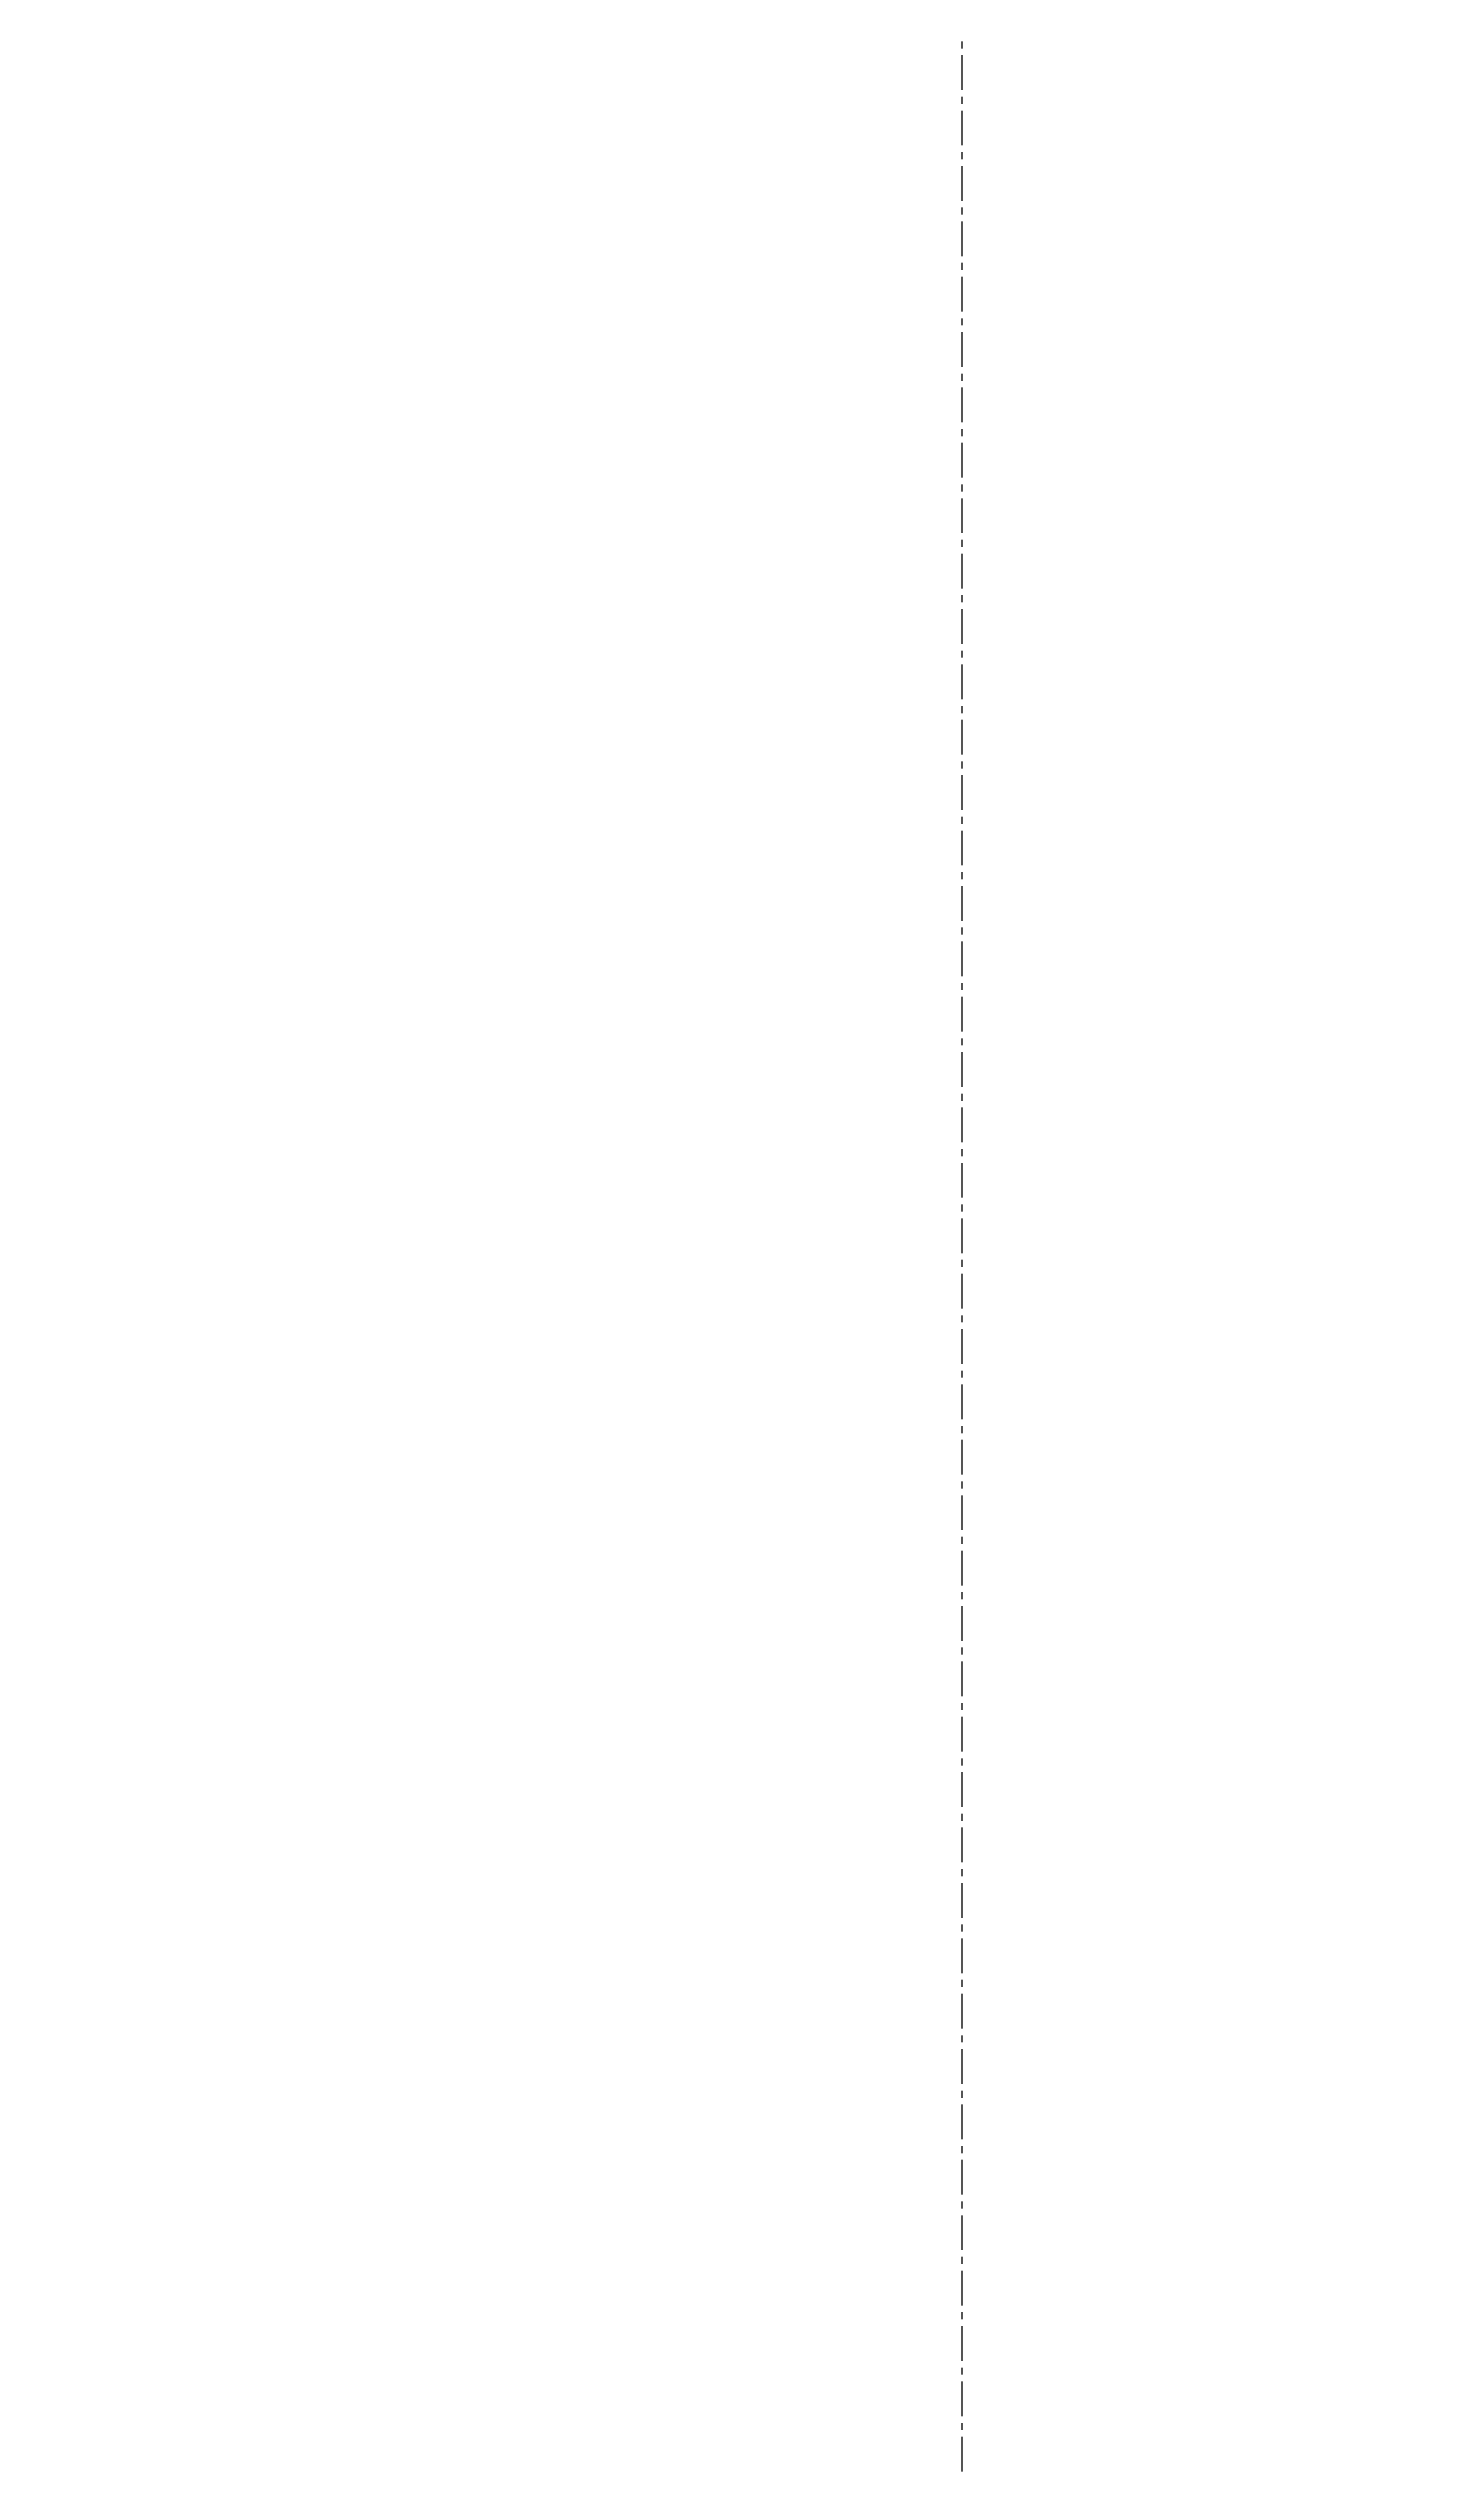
# Model space of a CAD drawing. Extents: x -662 to 7167, y -426 to 2826.
# Drawn here: x 6521 to 7021, y 75 to 950 of the extents above; entities that cross this region are included whole.
import ezdxf
from ezdxf.enums import TextEntityAlignment as Align

# ---------------------------------------------------------------- set-up
doc = ezdxf.new("R2010")
doc.units = 0
doc.header["$LTSCALE"] = 10
doc.linetypes.add('G02-1-PRDXXXX-E-MET-01-P01-01$0$CENTER', pattern=[2, 1.25, -0.25, 0.25, -0.25])
doc.layers.add('G02-1-PRDXXXX-E-MET-01-P01-01$0$CL_CABLE TRAY', color=200, linetype='G02-1-PRDXXXX-E-MET-01-P01-01$0$CENTER')
doc.layers.add('G02-1-PRDXXXX-M-MPIP-01-P01-01 (BASE)$0$NOZZLE TAG', color=7, linetype='Continuous', true_color=0x013f7f, plot=False)
doc.styles.add('G02-1-PRDXXXX-E-MET-01-P01-01$0$Standard', font='Franklin%20Gothic%20Medium%20Cond%20Regular.ttf')
doc.styles.add('G02-1-PRDXXXX-M-MPIP-01-P01-01 (BASE)$0$Scovan Standard', font='Franklin%20Gothic%20Medium%20Cond%20Regular.ttf', dxfattribs={"height": 2.5})

# ---------------------------------------------------------------- blocks, each defined once
blk = doc.blocks.new('G02-1-PRDXXXX-M-MPIP-01-P01-01 (BASE)$0$SKID-MODULE-NOZZLE-114')
at = {"layer": 'DEFPOINTS', "extrusion": (-1, 0, -1.83697e-16), "style": 'G02-1-PRDXXXX-M-MPIP-01-P01-01 (BASE)$0$Scovan Standard', "width": 0.8}
for tag, p in [('NOZZLE_ELEVATION', (0, -8, 1.5)), ('NOZZLE_NORTHING', (0, 0, 1.5)), ('NOZZLE_EASTING', (0, -4, 1.5)), ('NOZZLE_RATING', (0, 4, 1.5)), ('NOZZLE_LINE#', (0, -12, 1.5)), ('NOZZLE_SIZE', (0, 8, 1.5)), ('NOZZLE_TAG', (0, 12, 1.5))]:
    blk.add_attdef(tag, text='', height=2.5, dxfattribs=at).set_placement(p, align=Align.MIDDLE_CENTER)

msp = doc.modelspace()

# ---------------------------------------------------------------- linework, layer by layer
at = {"layer": 'G02-1-PRDXXXX-E-MET-01-P01-01$0$CL_CABLE TRAY'}
msp.add_line((6851, 75, 261.73), (6851, 2175, 261.73), dxfattribs=at)

# ---------------------------------------------------------------- block references
at = {"layer": 'G02-1-PRDXXXX-M-MPIP-01-P01-01 (BASE)$0$NOZZLE TAG'}
ref = msp.add_blockref('G02-1-PRDXXXX-M-MPIP-01-P01-01 (BASE)$0$SKID-MODULE-NOZZLE-114', (7020, 800, 656.65), dxfattribs=dict(at, rotation=180))
ref.add_attrib('NOZZLE_TAG', 'N1', dxfattribs={"layer": 'DEFPOINTS', "extrusion": (1, -1.22465e-16, -1.83697e-16), "height": 2.5, "style": 'G02-1-PRDXXXX-M-MPIP-01-P01-01 (BASE)$0$Scovan Standard', "width": 0.8}).set_placement((800, 668.65, 7021.5), align=Align.MIDDLE_CENTER)
ref.add_attrib('NOZZLE_SIZE', '114', dxfattribs={"layer": 'DEFPOINTS', "extrusion": (1, -1.22465e-16, -1.83697e-16), "height": 2.5, "style": 'G02-1-PRDXXXX-M-MPIP-01-P01-01 (BASE)$0$Scovan Standard', "width": 0.8}).set_placement((800, 664.65, 7021.5), align=Align.MIDDLE_CENTER)
ref.add_attrib('NOZZLE_RATING', 'CL600', dxfattribs={"layer": 'DEFPOINTS', "extrusion": (1, -1.22465e-16, -1.83697e-16), "height": 2.5, "style": 'G02-1-PRDXXXX-M-MPIP-01-P01-01 (BASE)$0$Scovan Standard', "width": 0.8}).set_placement((800, 660.65, 7021.5), align=Align.MIDDLE_CENTER)
ref.add_attrib('NOZZLE_NORTHING', 'N 0+800', dxfattribs={"layer": 'DEFPOINTS', "extrusion": (1, -1.22465e-16, -1.83697e-16), "height": 2.5, "style": 'G02-1-PRDXXXX-M-MPIP-01-P01-01 (BASE)$0$Scovan Standard', "width": 0.8}).set_placement((800, 656.65, 7021.5), align=Align.MIDDLE_CENTER)
ref.add_attrib('NOZZLE_EASTING', 'E 7+020', dxfattribs={"layer": 'DEFPOINTS', "extrusion": (1, -1.22465e-16, -1.83697e-16), "height": 2.5, "style": 'G02-1-PRDXXXX-M-MPIP-01-P01-01 (BASE)$0$Scovan Standard', "width": 0.8}).set_placement((800, 652.65, 7021.5), align=Align.MIDDLE_CENTER)
ref.add_attrib('NOZZLE_ELEVATION', '0.657M', dxfattribs={"layer": 'DEFPOINTS', "extrusion": (1, -1.22465e-16, -1.83697e-16), "height": 2.5, "style": 'G02-1-PRDXXXX-M-MPIP-01-P01-01 (BASE)$0$Scovan Standard', "width": 0.8}).set_placement((800, 648.65, 7021.5), align=Align.MIDDLE_CENTER)
ref.add_attrib('NOZZLE_LINE#', '114-PE-C1C5-P0101', dxfattribs={"layer": 'DEFPOINTS', "extrusion": (1, -1.22465e-16, -1.83697e-16), "height": 2.5, "style": 'G02-1-PRDXXXX-M-MPIP-01-P01-01 (BASE)$0$Scovan Standard', "width": 0.8}).set_placement((800, 644.65, 7021.5), align=Align.MIDDLE_CENTER)

# ---------------------------------------------------------------- texts
at = {"layer": 'DEFPOINTS', "extrusion": (5.66554e-16, 1, 1.83697e-16), "char_height": 0.508, "attachment_point": 3, "text_direction": (0, 0, -1), "style": 'G02-1-PRDXXXX-E-MET-01-P01-01$0$Standard'}
for insert in [(6521.05, 534.5, 2252.14), (6521.05, 534.5, 493.42), (6521.05, 534.5, 2252.14), (6521.05, 534.5, 1252.14), (6521.05, 534.5, 1252.14)]:
    msp.add_mtext_dynamic_manual_height_columns('\\A1;UNISTRUT P1000\\P1 5/8" x  1 5/8"\\P12 GAUGE', width=5.2694, gutter_width=1.25, heights=[0], dxfattribs=dict(at, insert=insert))
at = {"layer": 'DEFPOINTS', "extrusion": (1.83697e-16, 1, -5.66554e-16), "insert": (6679.62, 76.2, 299.2), "char_height": 0.508, "attachment_point": 3, "text_direction": (-1, 0, 0), "style": 'G02-1-PRDXXXX-E-MET-01-P01-01$0$Standard'}
msp.add_mtext_dynamic_manual_height_columns('\\A1;UNISTRUT P1000\\P1 5/8" x  1 5/8"\\P12 GAUGE', width=5.2694, gutter_width=1.25, heights=[0], dxfattribs=at)

doc.saveas('drawing.dxf')
